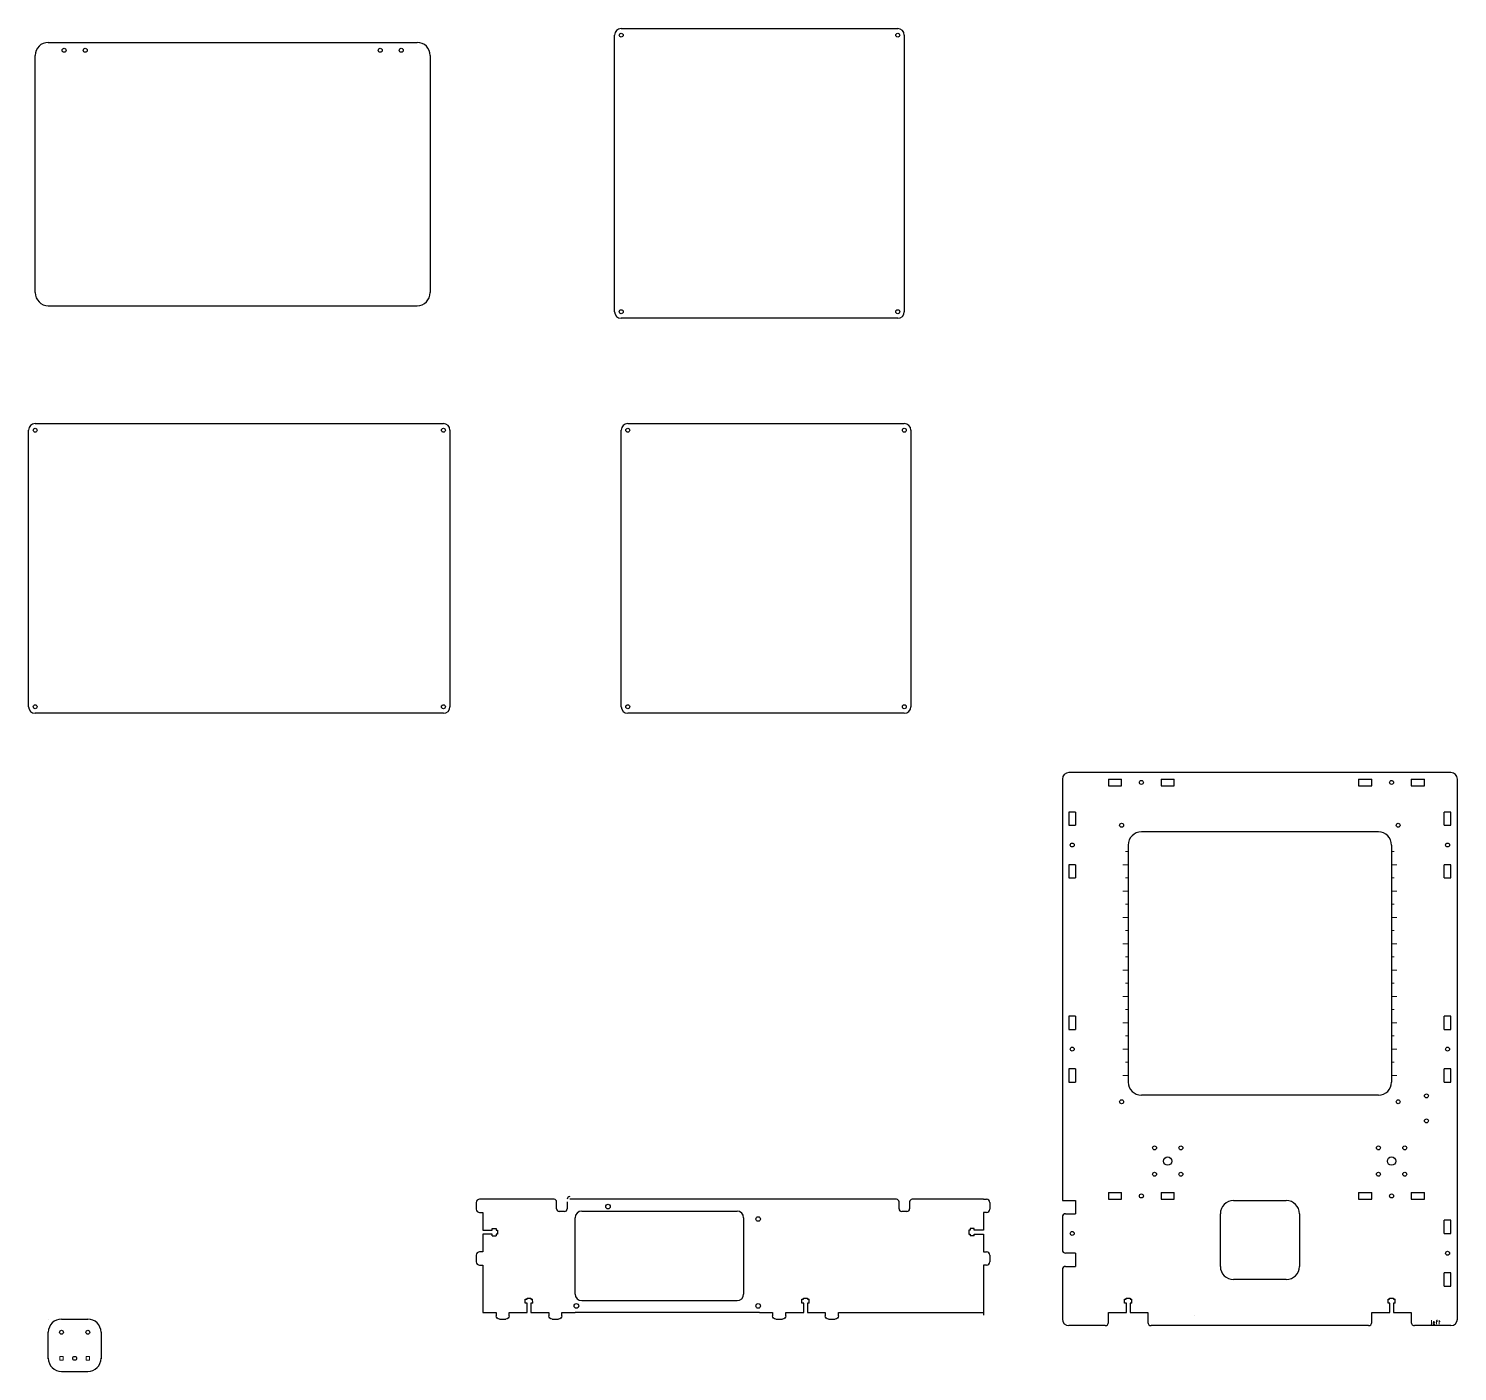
# Model space of a CAD drawing. Header units: millimetres. Extents: x -2490 to 995, y -1001 to 885.
# Drawn here: x -1335 to -250, y -210 to 810 of the extents above; entities that cross this region are included whole.
import ezdxf

# ---------------------------------------------------------------- set-up
doc = ezdxf.new("R2010")
doc.units = ezdxf.units.MM
doc.layers.get('0').update_dxf_attribs({"linetype": 'CONTINUOUS', "lineweight": 25, "true_color": 0x000000})
for name, color, linetype, lineweight, true_color in [('cuts', 7, 'CONTINUOUS', 0, 0x000000), ('Drawings', 1, 'CONTINUOUS', 0, 0xff0000), ('Etching', 1, 'CONTINUOUS', 0, 0xff0000)]:
    doc.layers.add(name, color=color, linetype=linetype, lineweight=lineweight, true_color=true_color)

# ---------------------------------------------------------------- blocks, each defined once
blk = doc.blocks.new('slot')
for p, q in [((5, 5), (15, 5)), ((5, 5), (5, 0)), ((5, 0), (15, 0)), ((15, 0), (15, 5)), ((45, 5), (45, 0)), ((45, 5), (55, 5)), ((55, 0), (55, 5)), ((45, 0), (55, 0))]:
    blk.add_line(p, q)
blk.add_circle((30, 2.5), 1.5)
blk = doc.blocks.new('m8 holes')
for centre, radius in [((-10, 10), 1.5), ((10, 10), 1.5), ((0, 0), 3.17), ((-10, -10), 1.5), ((10, -10), 1.5)]:
    blk.add_circle(centre, radius)
blk = doc.blocks.new('magnet_hole')
at = {"layer": 'cuts'}
for p, q in [((-1.37, 1.37), (-1.37, -1.37)), ((1.37, 1.37), (-1.37, 1.37)), ((1.37, -1.37), (1.37, 1.37)), ((-1.37, -1.37), (1.37, -1.37))]:
    blk.add_line(p, q, dxfattribs=at)
blk = doc.blocks.new('tgrips')
for p, q in [((0, 0), (10, 0)), ((10, 0), (10, 2.5)), ((12.5, 5), (17.5, 5)), ((20, 2.5), (20, 0)), ((20, 0), (33.6, 0)), ((33.6, 0), (33.6, -7)), ((36.4, -7), (36.4, 0)), ((36.4, 0), (50, 0)), ((50, 0), (50, 2.5)), ((52.5, 5), (57.5, 5)), ((60, 2.5), (60, 0)), ((60, 0), (70, 0)), ((70, 0), (70, 0)), ((32.2, -7), (32.2, -10)), ((33.6, -7), (32.2, -7)), ((32.2, -10), (33.5, -10)), ((33.5, -10), (33.5, -11)), ((37.8, -7), (36.4, -7)), ((36.5, -10), (37.7, -10)), ((36.5, -11), (36.5, -10)), ((37.8, -7), (37.7, -10)), ((33.5, -11), (36.5, -11))]:
    blk.add_line(p, q)
for centre, start, end in [((12.5, 2.5), 90, 180), ((17.5, 2.5), 0, 90), ((52.5, 2.5), 90, 180), ((57.5, 2.5), 0, 90)]:
    blk.add_arc(centre, 2.5, start, end)

msp = doc.modelspace()

# ---------------------------------------------------------------- linework, layer by layer
for p, q in [((-890, 595), (-890, 805)), ((-885, 810), (-675, 810)), ((-670, 805), (-670, 595)), ((-1320, 799.5), (-1040, 799.5)), ((-1330, 609.5), (-1330, 789.5)), ((-1030, 789.5), (-1030, 609.5)), ((-1320, 599.5), (-1040, 599.5)), ((-675, 590), (-885, 590)), ((-1330, 510), (-1020, 510)), ((-880, 510), (-670, 510)), ((-1335, 295), (-1335, 505)), ((-1015, 505), (-1015, 295)), ((-885, 295), (-885, 505)), ((-665, 505), (-665, 295)), ((-1020, 290), (-1330, 290)), ((-670, 290), (-880, 290)), ((-550, 240), (-550, -80)), ((-255, 245), (-545, 245)), ((-250, -170), (-250, 240)), ((-465, 235), (-465, 235)), ((-250, 232), (-250, 232)), ((-310, 200), (-490, 200)), ((-500, 190), (-500, 10)), ((-300, 190), (-300, 10)), ((-310, 0), (-490, 0)), ((-995, -81.5), (-995, -86.5)), ((-990, -79), (-992.5, -79)), ((-936, -79), (-990, -79)), ((-934, -86.3), (-934, -81)), ((-926, -81), (-926, -86.3)), ((-676, -79), (-924, -79)), ((-674, -86.3), (-674, -81)), ((-666, -81), (-666, -86.3)), ((-610, -79), (-664, -79)), ((-610, -79), (-607.5, -79)), ((-605, -81.5), (-605, -86.5)), ((-550, -80), (-540, -80)), ((-540, -80), (-540, -90)), ((-420, -80), (-380, -80)), ((-992.5, -89), (-990, -89)), ((-990, -89), (-990, -102.6)), ((-928, -88.3), (-932, -88.3)), ((-920, -151), (-920, -93)), ((-915, -88), (-797, -88)), ((-792, -93), (-792, -151)), ((-668, -88.3), (-672, -88.3)), ((-610, -89), (-610, -102.6)), ((-607.5, -89), (-610, -89)), ((-550, -92.5), (-550, -117.5)), ((-547.5, -90), (-540, -90)), ((-430, -130), (-430, -90)), ((-370, -90), (-370, -130)), ((-990, -102.6), (-983, -102.6)), ((-983, -105.4), (-990, -105.4)), ((-990, -105.4), (-990, -119)), ((-983, -101.2), (-980, -101.2)), ((-983, -102.6), (-983, -101.2)), ((-983, -106.7), (-983, -105.4)), ((-983, -106.7), (-980, -106.7)), ((-980, -101.2), (-980, -102.5)), ((-980, -102.5), (-979, -102.5)), ((-980, -105.5), (-980, -106.7)), ((-979, -105.5), (-980, -105.5)), ((-979, -102.5), (-979, -105.5)), ((-621, -102.5), (-621, -105.5)), ((-620, -102.5), (-621, -102.5)), ((-621, -105.5), (-620, -105.5)), ((-617, -101.2), (-620, -101.2)), ((-620, -101.2), (-620, -102.5)), ((-620, -105.5), (-620, -106.7)), ((-617, -106.7), (-620, -106.7)), ((-617, -102.6), (-617, -101.2)), ((-610, -102.6), (-617, -102.6)), ((-617, -105.4), (-610, -105.4)), ((-617, -106.7), (-617, -105.4)), ((-610, -105.4), (-610, -119)), ((-990, -119), (-992.5, -119)), ((-610, -119), (-607.5, -119)), ((-995, -121.5), (-995, -126.5)), ((-992.5, -129), (-990, -129)), ((-990, -129), (-990, -165)), ((-610, -129), (-610, -167)), ((-607.5, -129), (-610, -129)), ((-605, -121.5), (-605, -126.5)), ((-545, -120), (-547.5, -120)), ((-547.5, -130), (-540, -130)), ((-540, -120), (-545, -120)), ((-540, -120), (-540, -130)), ((-990, -138), (-990, -138)), ((-550, -132.5), (-550, -170)), ((-380, -140), (-420, -140)), ((-915, -156), (-797, -156)), ((-502.7, -158), (-502.7, -155)), ((-502.7, -155), (-501.5, -155)), ((-501.4, -158), (-502.7, -158)), ((-501.5, -154), (-498.5, -154)), ((-501.5, -155), (-501.5, -154)), ((-501.4, -165), (-501.4, -158)), ((-498.6, -158), (-498.6, -165)), ((-497.2, -158), (-498.6, -158)), ((-498.5, -154), (-498.5, -155)), ((-498.5, -155), (-497.2, -155)), ((-497.2, -158), (-497.2, -155)), ((-302.7, -158), (-302.7, -155)), ((-302.7, -155), (-301.5, -155)), ((-301.4, -158), (-302.7, -158)), ((-301.5, -154), (-298.5, -154)), ((-301.5, -155), (-301.5, -154)), ((-301.4, -165), (-301.4, -158)), ((-298.6, -158), (-298.6, -165)), ((-297.2, -158), (-298.6, -158)), ((-298.5, -154), (-298.5, -155)), ((-298.5, -155), (-297.2, -155)), ((-297.2, -158), (-297.2, -155)), ((-1320, -170), (-1320, -170)), ((-1310, -170), (-1290, -170)), ((-780, -165), (-920, -165)), ((-710, -165), (-610, -165)), ((-515, -172.5), (-515, -165)), ((-515, -165), (-501.4, -165)), ((-498.6, -165), (-485, -165)), ((-485, -165), (-485, -172.5)), ((-449.4, -167.5), (-449.4, -167.5)), ((-315, -172.5), (-315, -165)), ((-315, -165), (-301.4, -165)), ((-298.6, -165), (-285, -165)), ((-285, -165), (-285, -172.5)), ((-1320, -199.8), (-1320, -180)), ((-1280, -180), (-1280, -199.8)), ((-517.5, -175), (-545, -175)), ((-317.5, -175), (-482.5, -175)), ((-255, -175), (-282.5, -175)), ((-1320, -200.2), (-1320, -199.8)), ((-1280, -199.8), (-1280, -200.2)), ((-1310, -209.8), (-1290, -209.8))]:
    msp.add_line(p, q)
for centre, radius in [((-885, 805), 1.5), ((-675, 805), 1.5), ((-1308, 793.5), 1.5), ((-1292, 793.5), 1.5), ((-1068, 793.5), 1.5), ((-1052, 793.5), 1.5), ((-885, 595), 1.5), ((-675, 595), 1.5), ((-1330, 505), 1.5), ((-1020, 505), 1.5), ((-880, 505), 1.5), ((-670, 505), 1.5), ((-1330, 295), 1.5), ((-1020, 295), 1.5), ((-880, 295), 1.5), ((-670, 295), 1.5), ((-505, 205), 1.5), ((-295, 205), 1.5), ((-273.5, -0.5), 1.5), ((-505, -5), 1.5), ((-295, -5), 1.5), ((-273.5, -19.5), 1.5), ((-895, -84.6), 1.75), ((-781, -94), 1.75), ((-542.5, -105), 1.5), ((-919, -160), 1.75), ((-781, -160), 1.75), ((-1310, -180), 1.5), ((-1290, -180), 1.5), ((-1300, -199.8), 1.5)]:
    msp.add_circle(centre, radius)
for centre, radius, start, end in [((-885, 805), 5, 90, 180), ((-675, 805), 5, 0, 90), ((-1320, 789.5), 10, 90, 180), ((-1040, 789.5), 10, 0, 90), ((-1320, 609.5), 10, 180, 270), ((-1040, 609.5), 10, 270, 0), ((-885, 595), 5, 180, 270), ((-675, 595), 5, 270, 0), ((-1330, 505), 5, 90, 180), ((-1020, 505), 5, 0, 90), ((-880, 505), 5, 90, 180), ((-670, 505), 5, 0, 90), ((-1330, 295), 5, 180, 270), ((-1020, 295), 5, 270, 0), ((-880, 295), 5, 180, 270), ((-670, 295), 5, 270, 0), ((-545, 240), 5, 90, 180), ((-255, 240), 5, 360, 90), ((-490, 190), 10, 90, 180), ((-310, 190), 10, 360, 90), ((-490, 10), 10, 180, 270), ((-310, 10), 10, 270, 360), ((-992.5, -81.5), 2.5, 90, 180), ((-992.5, -86.5), 2.5, 180, 270), ((-936, -81), 2, 360, 90), ((-932, -86.3), 2, 180, 270), ((-928, -86.3), 2, 270, 360), ((-924, -79), 2, 90, 180), ((-676, -81), 2, 360, 90), ((-672, -86.3), 2, 180, 270), ((-668, -86.3), 2, 270, 360), ((-664, -81), 2, 90, 180), ((-607.5, -81.5), 2.5, 0, 90), ((-607.5, -86.5), 2.5, 270, 0), ((-420, -90), 10, 90, 180), ((-380, -90), 10, 360, 90), ((-915, -93), 5, 90, 180), ((-797, -93), 5, 360, 90), ((-547.5, -92.5), 2.5, 90, 180), ((-992.5, -121.5), 2.5, 90, 180), ((-607.5, -121.5), 2.5, 0, 90), ((-547.5, -117.5), 2.5, 180, 270), ((-992.5, -126.5), 2.5, 180, 270), ((-607.5, -126.5), 2.5, 270, 0), ((-547.5, -132.5), 2.5, 90, 180), ((-420, -130), 10, 180, 270), ((-380, -130), 10, 270, 360), ((-915, -151), 5, 180, 270), ((-797, -151), 5, 270, 360), ((-1310, -180), 10, 90, 180), ((-1290, -180), 10, 0, 90), ((-545, -170), 5, 180, 270), ((-517.5, -172.5), 2.5, 270, 360), ((-482.5, -172.5), 2.5, 180, 270), ((-317.5, -172.5), 2.5, 270, 360), ((-282.5, -172.5), 2.5, 180, 270), ((-255, -170), 5, 270, 360), ((-1310, -199.8), 10, 180, 270), ((-1290, -199.8), 10, 270, 0)]:
    msp.add_arc(centre, radius, start, end)
at = {"layer": 'Drawings'}
for p, q in [((-500, 185), (-502, 185)), ((-298, 185), (-300, 185)), ((-500, 175), (-504, 175)), ((-296, 175), (-300, 175)), ((-500, 165), (-502, 165)), ((-298, 165), (-300, 165)), ((-500, 155), (-504, 155)), ((-296, 155), (-300, 155)), ((-500, 145), (-502, 145)), ((-298, 145), (-300, 145)), ((-500, 135), (-504, 135)), ((-296, 135), (-300, 135)), ((-500, 125), (-502, 125)), ((-298, 125), (-300, 125)), ((-500, 115), (-504, 115)), ((-296, 115), (-300, 115)), ((-500, 105), (-502, 105)), ((-298, 105), (-300, 105)), ((-500, 95), (-504, 95)), ((-296, 95), (-300, 95)), ((-500, 85), (-502, 85)), ((-298, 85), (-300, 85)), ((-500, 75), (-504, 75)), ((-296, 75), (-300, 75)), ((-500, 55), (-504, 55)), ((-500, 65), (-502, 65)), ((-298, 65), (-300, 65)), ((-296, 55), (-300, 55)), ((-500, 45), (-502, 45)), ((-298, 45), (-300, 45)), ((-500, 35), (-504, 35)), ((-296, 35), (-300, 35)), ((-500, 25), (-502, 25)), ((-298, 25), (-300, 25)), ((-500, 15), (-504, 15)), ((-296, 15), (-300, 15))]:
    msp.add_line(p, q, dxfattribs=at)
at = {"layer": 'Etching'}
for p, q in [((-269.8, -170.9), (-269.8, -173.6)), ((-268.5, -172.6), (-268.5, -173.4)), ((-268.5, -172.9), (-267.1, -172.9)), ((-267.1, -172.9), (-267.1, -172.6)), ((-266.1, -171.9), (-265.1, -171.9)), ((-265.8, -173.9), (-265.8, -171.4)), ((-265.3, -170.9), (-265.1, -170.9)), ((-264.1, -171.9), (-263.1, -171.9)), ((-263.8, -170.9), (-263.8, -173.9)), ((-268, -173.9), (-267.1, -173.9))]:
    msp.add_line(p, q, dxfattribs=at)
for centre, radius, start, end in [((-269.5, -173.6), 0.333, 180, 270), ((-267.8, -172.6), 0.667, 360, 180), ((-268, -173.4), 0.5, 180, 270), ((-265.3, -171.4), 0.5, 90, 180)]:
    msp.add_arc(centre, radius, start, end, dxfattribs=at)

# ---------------------------------------------------------------- block references
for name, p, rotation in [('slot', (-520, 235), 360), ('slot', (-330, 235), 360), ('slot', (-545, 220), 270), ('slot', (-255, 160), 90), ('slot', (-545, 65), 270), ('slot', (-255, 5), 90), ('m8 holes', (-470, -50), 360), ('m8 holes', (-300, -50), 360), ('slot', (-520, -79), 360), ('slot', (-330, -79), 360), ('slot', (-255, -150), 90), ('magnet_hole', (-1310, -199.8), 180), ('magnet_hole', (-1290, -199.8), 180)]:
    msp.add_blockref(name, p, dxfattribs=dict(rotation=rotation))
at = {"yscale": -1, "rotation": 360}
for p in [(-990, -165), (-780, -165)]:
    msp.add_blockref('tgrips', p, dxfattribs=at)

doc.saveas('drawing.dxf')
